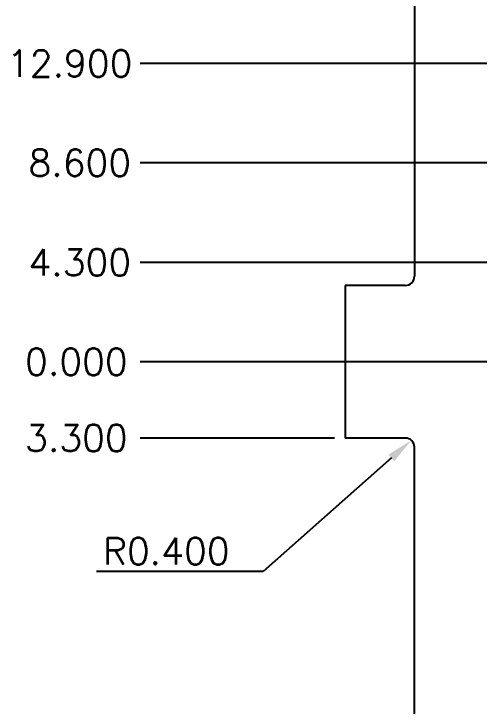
# Model space of a CAD drawing. Extents: x -140 to 1972, y -487 to -95.
# Drawn here: x 1755.13 to 1775.24, y -327.04 to -297.09 of the extents above; entities that cross this region are included whole.
import ezdxf

# ---------------------------------------------------------------- set-up
doc = ezdxf.new("R2010")
doc.units = 0
doc.header["$LTSCALE"] = 5
doc.header["$MEASUREMENT"] = 0
doc.layers.add('1', color=7, linetype='CONTINUOUS')
doc.layers.add('1D', color=4, linetype='CONTINUOUS')
doc.styles.add('SIMPLEX', font='SIMPLEX')

msp = doc.modelspace()

# ---------------------------------------------------------------- linework, layer by layer
at = {"layer": '1'}
for p, q in [((1772.44, -286.243, -0.029), (1772.44, -308.443, -0.029)), ((1772.04, -308.843, -0.029), (1769.44, -308.843, -0.029)), ((1769.44, -308.843, -0.029), (1769.44, -315.443, -0.029)), ((1772.04, -315.443, -0.029), (1769.44, -315.443, -0.029)), ((1772.44, -338.043, -0.029), (1772.44, -315.843, -0.029))]:
    msp.add_line(p, q, dxfattribs=at)
for centre, start, end in [((1772.04, -308.443, -0.029), 270, 360), ((1772.04, -315.843, -0.029), 0, 90)]:
    msp.add_arc(centre, 0.4, start, end, dxfattribs=at)
at = {"layer": '1D'}
for p, q in [((1779.237, -299.243, -0.029), (1760.579, -299.243, -0.029)), ((1779.237, -303.543, -0.029), (1760.579, -303.543, -0.029)), ((1779.237, -307.843, -0.029), (1760.579, -307.843, -0.029)), ((1792.69, -312.143, -0.029), (1760.579, -312.143, -0.029)), ((1768.99, -315.443, -0.029), (1760.579, -315.443, -0.029)), ((1771.443, -316.305, -0.029), (1765.9, -321.214, -0.029)), ((1765.9, -321.214, -0.029), (1758.7, -321.214, -0.029))]:
    msp.add_line(p, q, dxfattribs=at)
msp.add_solid([(1771.316, -316.161, -0.029), (1772.304, -315.542, -0.029), (1771.57, -316.448, -0.029)], dxfattribs=at)

# ---------------------------------------------------------------- texts
at = {"layer": '1D', "char_height": 1.15, "attachment_point": 5, "style": 'SIMPLEX'}
for s, insert in [('12.900', (1757.541, -299.243, -0.029)), ('8.600', (1757.979, -303.543, -0.029)), ('4.300', (1757.979, -307.843, -0.029)), ('\\A1;0.000', (1757.829, -312.143, -0.029)), ('\\A1;3.300', (1757.829, -315.443, -0.029))]:
    msp.add_mtext(s, dxfattribs=dict(at, insert=insert))
at = {"layer": '1D', "insert": (1764.45, -320.914, -0.029), "char_height": 1.15, "width": 0.78501, "attachment_point": 9, "style": 'SIMPLEX'}
msp.add_mtext('\\A1;R0.400', dxfattribs=at)

doc.saveas('drawing.dxf')
